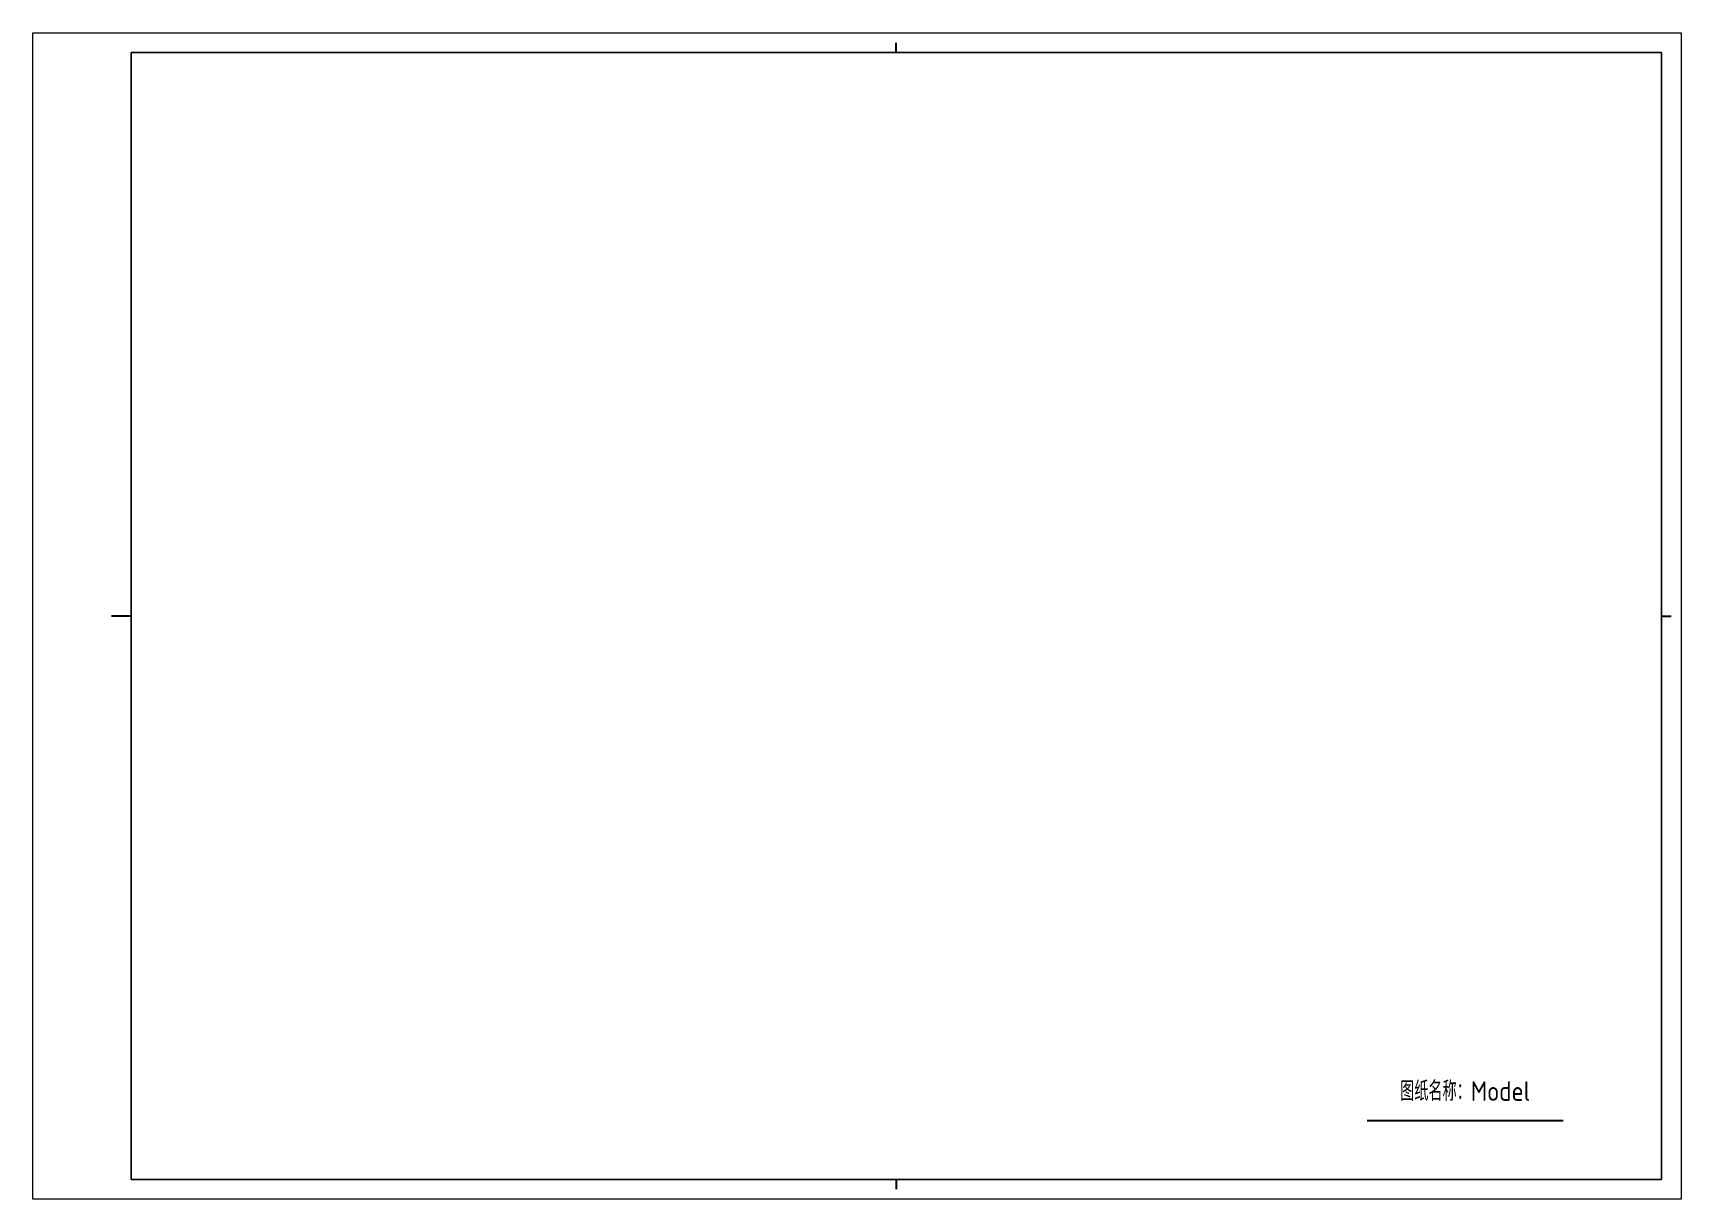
# Paper-space layout '详图' of a CAD drawing. Header units: millimetres. Extents: x 476 to 896, y -26 to 271.
import ezdxf
from ezdxf.enums import TextEntityAlignment as Align

# ---------------------------------------------------------------- set-up
doc = ezdxf.new("R2010")
doc.units = ezdxf.units.MM
doc.header["$LTSCALE"] = 1000
doc.layers.add('0 @ 1', color=7, linetype='Continuous')
doc.styles.get("Standard").update_dxf_attribs({"font": 'gbenor.shx', "height": 5, "bigfont": 'gbcbig.shx'})

# ---------------------------------------------------------------- blocks, each defined once
blk = doc.blocks.new('图框A3')
at = {"linetype": 'Continuous', "lineweight": 15}
for p, q in [((-420, 297), (0, 297)), ((-420, 0), (-420, 297)), ((0, 297), (0, 0)), ((-395, 292), (-5, 292)), ((-395, 5), (-395, 292)), ((-5, 292), (-5, 5)), ((-5, 5), (-395, 5)), ((0, 0), (-420, 0))]:
    blk.add_line(p, q, dxfattribs=at)
at = {"linetype": 'ByBlock', "lineweight": -2}
for p, q in [((-200, 292), (-200, 294.5)), ((-397.5, 148.5), (-400, 148.5)), ((-395, 148.5), (-397.5, 148.5)), ((-5, 148.5), (-2.5, 148.5)), ((-80, 20), (-30, 20)), ((-200, 5), (-200, 2.5))]:
    blk.add_line(p, q, dxfattribs=at)
at = {"layer": '0 @ 1', "linetype": 'ByBlock', "lineweight": -2}
blk.add_text('图纸名称：Model', height=5, dxfattribs=at).set_placement((-55, 25), align=Align.CENTER)

psp = doc.layouts.new('详图')

# ---------------------------------------------------------------- block references
at = {"linetype": 'ByBlock', "lineweight": -2}
psp.add_blockref('图框A3', (895.8, -26.26), dxfattribs=at)

# ---------------------------------------------------------------- viewports
at = {"layer": '0', "linetype": 'ByBlock', "lineweight": -2}
psp.add_viewport(center=(695.8, 122.24), size=(390, 287), view_center_point=(25132.146, 16541.186), view_height=89.76447, dxfattribs=at)

doc.saveas('drawing.dxf')
